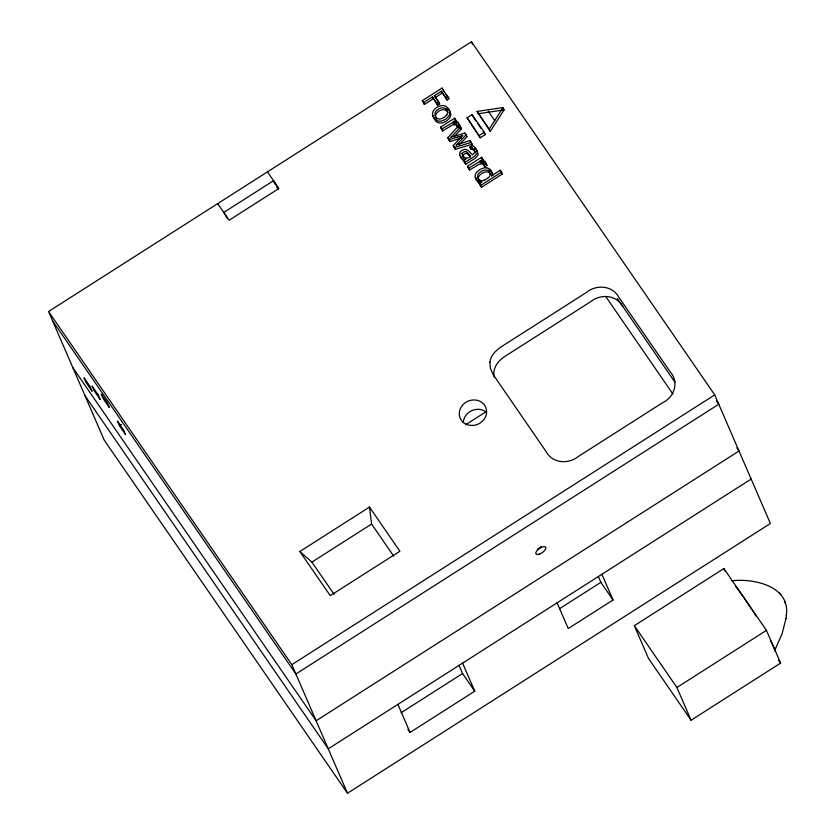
<?xml version="1.0" encoding="UTF-8"?>
<svg xmlns="http://www.w3.org/2000/svg" width="835" height="835" viewBox="0 0 835 835"><rect width="100%" height="100%" fill="white"/><g stroke="black" fill="none" stroke-linecap="round" stroke-linejoin="round"><path stroke-width="1.25" d="M786.309 615.583C790.787 585.919 753.379 578.102 731.366 580.847M774.629 650.642L782.165 633.567L785.965 618.631M785.944 618.881L786.33 615.374M491.387 175.799L491.93 174.473A5.01 4.53 -23.4 0 0 491.972 172.511L491.314 170.904A8.715 7.87 -23.4 0 0 490.646 169.985L489.874 169.213A6.617 5.97 -23.4 0 0 486.951 167.908L486.575 167.856M490.249 131.419L489.237 129.081L503.056 107.558L504.069 109.896L490.249 131.419L477.077 111.42L503.056 107.558M446.673 115.073L444.596 117.098A12.869 11.617 -23.4 0 1 443.646 117.725L440.609 118.956A4.759 4.29 -23.4 0 1 437.029 118.309L436.058 117.359A7.745 6.993 -23.4 0 1 435.546 116.65L435.171 115.919A5.521 4.979 -23.4 0 1 436.632 110.512M461.39 138.025L449.94 141.522L447.831 137.754L459.292 124.999L461.494 128.882L454.271 136.543M448.635 139.622L449.355 138.829M459.386 127.661L460.106 126.868L459.292 124.999M456.035 145.217A6.189 5.584 -23.4 0 1 457.434 144.643L469.98 140.51L472.099 144.267L455.325 149.34L453.217 145.572L461.651 136.439A7.567 6.826 -23.4 0 1 462.809 135.437L462.684 135.437A8.402 7.588 -23.4 0 1 461.734 135.792L449.136 139.643L447.831 137.754M454.021 147.451L454.553 146.876M460.69 127.014L451.787 136.439A8.204 7.4 -23.4 0 1 450.649 137.399M450.723 137.504A7.786 7.024 -23.4 0 1 452.152 136.919L464.855 133.068L466.076 134.832L457.1 144.163A7.828 7.066 -23.4 0 1 456.432 144.747M459.031 144.862L466.88 136.7L466.076 134.832M436.601 110.481L437.884 109.427A11.335 10.229 -23.4 0 1 438.824 108.853L440.995 107.965A5.323 4.812 -23.4 0 1 445.973 109.009M48.555 311.507L471.441 41.75L714.729 394.882L770.381 523.493L347.485 793.25L104.208 440.118L48.555 311.507L291.833 664.65L347.485 793.25M278.42 189.034L273.546 180.694L223.79 212.434L227.444 218.686M424.399 104.438L422.28 100.68L442.039 88.072L448.938 98.77L446.944 100.043L441.36 91.234L434.388 95.681L439.627 103.978L437.644 105.252L432.405 96.943L423.585 102.569L424.399 104.438L433.208 98.822M435.202 97.549L442.164 93.102M437.644 105.252L436.83 103.383L438.824 102.11L434.388 95.681M446.944 100.043L446.13 98.175L448.124 96.902M457.768 127.828A3.705 3.34 -23.4 0 0 457.048 126.085A3.163 2.849 -23.4 0 0 455.545 124.958L454.689 124.812A5.97 5.386 -23.4 0 0 452.111 125.208L442.644 130.928L440.536 127.16L454.605 118.184L456.714 121.952L456.181 122.296M441.339 129.028L442.216 128.475M442.644 130.928L441.83 129.049L451.307 123.329A5.97 5.386 -23.4 0 1 453.875 122.933L454.741 123.089A3.163 2.849 -23.4 0 1 456.286 124.185A3.705 3.34 -23.4 0 1 456.954 125.96L457.987 127.651M455.91 120.073L453.029 121.91L453.875 123.831L454.741 123.204M467.12 117.766L472.099 114.593L484.258 132.254L485.271 134.592L480.302 137.765L467.12 117.766L480.302 137.765M456.891 125.97L459.166 124.519L459.699 126.565M479.29 135.427L484.258 132.254M475.125 151.876A8.256 7.452 -23.4 0 0 470.627 148.964L469.813 147.096L472.088 145.645M470.627 148.964L472.192 147.972M477.056 150.874L478.131 153.964A4.248 3.841 -23.4 0 1 477.818 155.404L475.459 158.076L465.669 164.349L463.561 160.581L465.846 159.12M464.364 162.449L465.512 161.729M465.669 164.349L464.855 162.481L474.645 156.208L477.004 153.536A4.248 3.841 -23.4 0 0 477.328 152.095L476.242 149.006A10.521 9.498 -23.4 0 0 472.109 145.603M485.385 162.314A6.753 6.095 -23.4 0 1 486.127 163.597L486.909 165.487L484.634 166.937A3.705 3.34 -23.4 0 0 483.987 165.184A3.163 2.849 -23.4 0 0 482.484 164.057L481.618 163.91A5.97 5.386 -23.4 0 0 479.05 164.307L469.583 170.016L467.464 166.259L481.534 157.283L483.653 161.04L482.755 161.614M468.278 168.127L469.155 167.564M469.583 170.016L468.769 168.148L478.236 162.428A5.97 5.386 -23.4 0 1 480.814 162.021L481.67 162.188A3.163 2.849 -23.4 0 1 483.225 163.274M482.839 159.172L479.968 161.009L480.803 162.929M480.772 162.877L481.492 162.418M486.106 163.608L483.83 165.059L484.634 166.937M491.418 175.851L500.269 170.204L502.378 173.972L481.482 187.301L479.373 183.533L481.847 181.957M487.817 178.147L485.198 179.796M480.177 185.412L480.95 184.911M500.52 172.427L501.073 172.083L500.269 170.204M481.482 187.301L480.668 185.433L501.564 172.104M119.489 425.777L117.464 421.101L123.549 429.931L125.563 434.607L119.489 425.777L121.576 424.441M465.669 424.744L486.346 411.551M299.838 551.517L369.488 507.085L399.902 551.225L330.253 595.658L299.838 551.517L311.904 562.112L334.021 594.217M311.904 562.112L371.606 524.025L369.488 507.085M291.833 664.65L714.729 394.882M751.156 479.06L328.259 748.818L84.982 395.686M559.366 608.809L600.866 582.339L598.34 576.494M401.186 712.693L462.569 673.532L459.031 665.349M601.899 574.271L613.026 599.989L568.249 628.557L557.122 602.839M407.908 729.331L410.058 732.452L474.739 691.192L462.59 663.136M634.329 625.686L723.882 568.562L766.457 630.362L780.621 663.094L691.067 720.229L648.492 658.429L634.329 625.686L676.903 687.487L691.067 720.229M676.903 687.487L766.457 630.362M456.933 137.587L457.726 137.347M459.313 136.867L460.106 136.627M453.217 145.572L454.522 147.471L471.284 142.399M478.09 113.758L504.069 109.896M465.794 159.057L463.446 158.921A5.125 4.634 -23.4 0 1 461.859 158.18L459.981 155.759A4.666 4.206 -23.4 0 1 461.035 150.916L464.343 149.392A4.332 3.904 -23.4 0 1 465.742 149.392L468.445 150.697L472.506 154.861L474.729 152.523A2.641 2.38 -23.4 0 0 474.875 151.605L474.29 150.029M481.816 181.915L479.666 181.832A5.709 5.156 -23.4 0 1 477.839 181.101L475.345 177.907A5.97 5.386 -23.4 0 1 475.219 175.099A7.15 6.461 -23.4 0 1 476.43 172.584L479.175 170.058A15.27 13.788 -23.4 0 1 480.428 169.286L483.361 168.085A8.287 7.484 -23.4 0 1 486.575 167.845M464.615 160.863L464.25 160.79A5.125 4.634 -23.4 0 1 462.663 160.059L460.784 157.638A4.666 4.206 -23.4 0 1 460.482 155.393M447.122 108.477L447.748 108.926M490.688 171.091L491.21 171.582M448.051 109.187L448.625 109.761M445.932 109.051L446.485 109.677A7.567 6.837 -23.4 0 1 446.955 110.408L447.445 111.639A4.833 4.363 -23.4 0 1 446.662 115.073M462.945 156.604L463.435 154.705L465.492 153.452A2.108 1.9 -23.4 0 1 466.64 153.473L467.454 153.87A8.872 8.006 -23.4 0 1 468.905 155.153L470.512 156.876M781.038 594.844L779.42 592.954M622.847 306.581C616.512 294.797 600.626 293.638 590.783 301.612L506.208 355.564C498.777 359.916 491.742 368.245 494.393 377.399M716.555 401.019L718.778 404.234L295.882 674.002L52.595 320.859M736.794 447.779L739.017 451.004L316.121 720.762L72.833 367.63M488.235 111.18L494.821 120.731M617.326 298.565L674.899 382.127M605.74 296.529L672.916 394.026M477.077 111.42L489.237 129.081M473.831 117.975L475.971 121.085M477.401 123.162L480.981 128.36M483.131 131.481L485.271 134.592M501.073 172.083L502.378 173.972M444.199 91.902L442.039 88.072M445.556 93.864L448.938 98.77M441.36 91.234L446.13 98.175M455.492 120.177L456.714 121.952M460.106 126.868L461.494 128.882M466.88 136.7L464.855 133.068M472.099 144.267L469.98 140.51M483.653 161.04L481.534 157.283M432.405 96.943L436.83 103.383M422.28 100.68L423.585 102.569M440.536 127.16L441.83 129.049M463.561 160.581L464.855 162.481M467.464 166.259L468.769 168.148M479.373 183.533L480.668 185.433M778.418 659.9L780.621 663.094M600.866 582.339L613.026 599.989M267.461 171.874L278.9 188.48L229.155 220.221L217.705 203.604M276.907 187.311L278.243 189.253M371.606 524.025L393.723 556.131M462.569 673.532L474.739 691.192M475.105 151.897L475.574 152.847M448.009 112.767L447.769 112.276A7.567 6.837 -23.4 0 0 447.289 111.546L446.735 110.919A5.323 4.812 -23.4 0 0 441.809 109.855L439.638 110.721A11.335 10.229 -23.4 0 0 438.699 111.305L437.185 112.568A5.448 4.916 -23.4 0 0 435.891 117.829M463.206 157.418L463.007 156.876M478.737 179.942L478.643 179.713A4.352 3.924 -23.4 0 1 478.57 177.177A5.949 5.365 -23.4 0 1 480.021 174.912L481.492 173.68A12.483 11.262 -23.4 0 1 482.432 173.106L484.624 172.167A6.075 5.48 -23.4 0 1 486.962 171.916A4.603 4.154 -23.4 0 1 489.529 173.022L489.884 173.409A6.2 5.605 -23.4 0 1 490.343 174.035M723.882 568.562L724.895 570.9M471.441 41.75L472.453 44.088M472.099 114.593L473.111 116.931M454.605 118.184L455.409 120.052M468.915 155.143L468.101 153.275L470.658 156.041C467.12 161.593 457.663 153.922 464.834 151.552A2.056 1.858 -23.4 0 1 465.826 151.605M438.824 102.11L439.627 103.978M454.522 147.471L455.325 149.34M449.136 139.643L449.94 141.522M273.546 180.694L275.059 184.201M397.919 704.396L410.058 732.452M432.749 115.877L435.369 119.676A7.651 6.91 -23.4 0 0 442.049 120.845L444.93 119.624A14.571 13.151 -23.4 0 0 446.161 118.81L448.844 116.075A6.899 6.231 -23.4 0 0 449.741 111.274L448.833 109.228A11.847 10.688 -23.4 0 0 448.092 108.206L446.318 106.609A7.442 6.722 -23.4 0 0 440.619 105.732L437.665 106.88A13.997 12.64 -23.4 0 0 436.402 107.652L434.44 109.354A7.515 6.784 -23.4 0 0 432.697 115.898M785.38 603.642L784.524 601.033M541.372 546.361A5.918 2.505 -34.6 0 1 537.406 549.263M735.478 586.212A41.426 3.131 57.5 0 1 756.207 616.23M770.507 640.528A41.426 3.131 57.5 0 1 774.504 650.768M463.31 422.625A13.892 12.535 -23.4 0 1 471.681 410.695A13.892 12.535 -23.4 0 1 486.262 412.041M481.336 182.333A5.48 4.947 -23.4 0 1 480.877 182.187M479.259 180.798A5.981 5.396 -23.4 0 1 478.841 180.162M490.385 174.004A4.833 4.363 -23.4 0 1 490.594 174.411M480.469 183.7A5.709 5.156 -23.4 0 1 478.653 182.98L476.148 179.775A5.97 5.386 -23.4 0 1 475.96 177.291M488.496 169.943A6.617 5.97 -23.4 0 1 490.114 170.664M491.46 171.853A8.715 7.87 -23.4 0 1 492.128 172.772L492.786 174.39A5.01 4.53 -23.4 0 1 492.859 175.694M487.838 178.168A4.833 4.363 -23.4 0 0 489.446 171.947A6.2 5.605 -23.4 0 0 489.07 171.54L488.705 171.154A4.561 4.123 -23.4 0 0 486.419 170.079L486.147 170.058A5.949 5.375 -23.4 0 0 484.112 170.225L481.628 171.227A12.483 11.262 -23.4 0 0 480.678 171.812L479.415 172.814A6.085 5.49 -23.4 0 0 477.745 175.298A4.352 3.924 -23.4 0 0 477.818 177.845L478.037 178.293A5.981 5.396 -23.4 0 0 478.455 178.93M485.145 179.723A5.323 4.801 -23.4 0 1 478.298 179.055M480.877 163.086A5.073 4.572 -23.4 0 1 486.429 163.973M486.189 164.182A6.753 6.095 -23.4 0 1 486.941 165.476M483.173 163.316A3.705 3.34 -23.4 0 1 483.893 165.059M480.062 161.207A5.073 4.572 -23.4 0 1 485.626 162.105M474.677 148.453A10.521 9.498 -23.4 0 1 477.025 150.885M461.223 153.525A4.666 4.206 -23.4 0 1 461.515 153.149M469.813 147.096A8.256 7.452 -23.4 0 1 474.322 150.008M465.867 151.542A6.951 6.273 -23.4 0 1 468.038 153.316M453.937 123.987A5.073 4.572 -23.4 0 1 456.348 123.538M457.956 123.883A5.073 4.572 -23.4 0 1 459.5 124.874M459.26 125.083A6.753 6.095 -23.4 0 1 460.002 126.377M453.134 122.119A5.073 4.572 -23.4 0 1 458.686 123.006M458.446 123.215A6.753 6.095 -23.4 0 1 459.187 124.509M448.896 110.074A11.847 10.688 -23.4 0 1 449.637 111.097L450.535 113.153A6.899 6.231 -23.4 0 1 449.658 117.944L446.976 120.678A14.571 13.151 -23.4 0 1 445.744 121.493L442.863 122.735A7.651 6.91 -23.4 0 1 436.152 121.566L433.563 117.756A7.515 6.784 -23.4 0 1 433.292 115.647M436.684 118.998A7.745 6.993 -23.4 0 1 436.361 118.518M489.915 362.066L490.343 368.047L493.026 374.383L546.121 451.61C552.457 463.383 568.343 464.552 578.185 456.568L662.76 402.616C674.106 397.283 679.346 382.232 670.495 372.264L618.798 297.229C612.462 285.445 596.587 284.276 586.734 292.26L502.159 346.212C496.481 349.844 490.813 355.021 489.915 362.066M107.329 402.919L101.254 394.089L103.279 398.765L109.354 407.595L107.329 402.919M98.196 394.882L92.121 386.052L94.136 390.728L100.221 399.558L98.196 394.882M90.086 386.574L84.001 377.744L86.026 382.42L92.1 391.25L90.086 386.574M539.233 554.169A5.918 2.505 -34.6 0 0 545.819 547.384A5.918 2.505 -34.6 0 0 537.479 550.119A5.918 2.505 -34.6 0 0 539.233 554.169M470.794 425.422A13.892 12.535 -23.4 0 0 485.73 407.261A13.892 12.535 -23.4 0 0 462.319 405.424A13.892 12.535 -23.4 0 0 470.794 425.422"/></g></svg>
